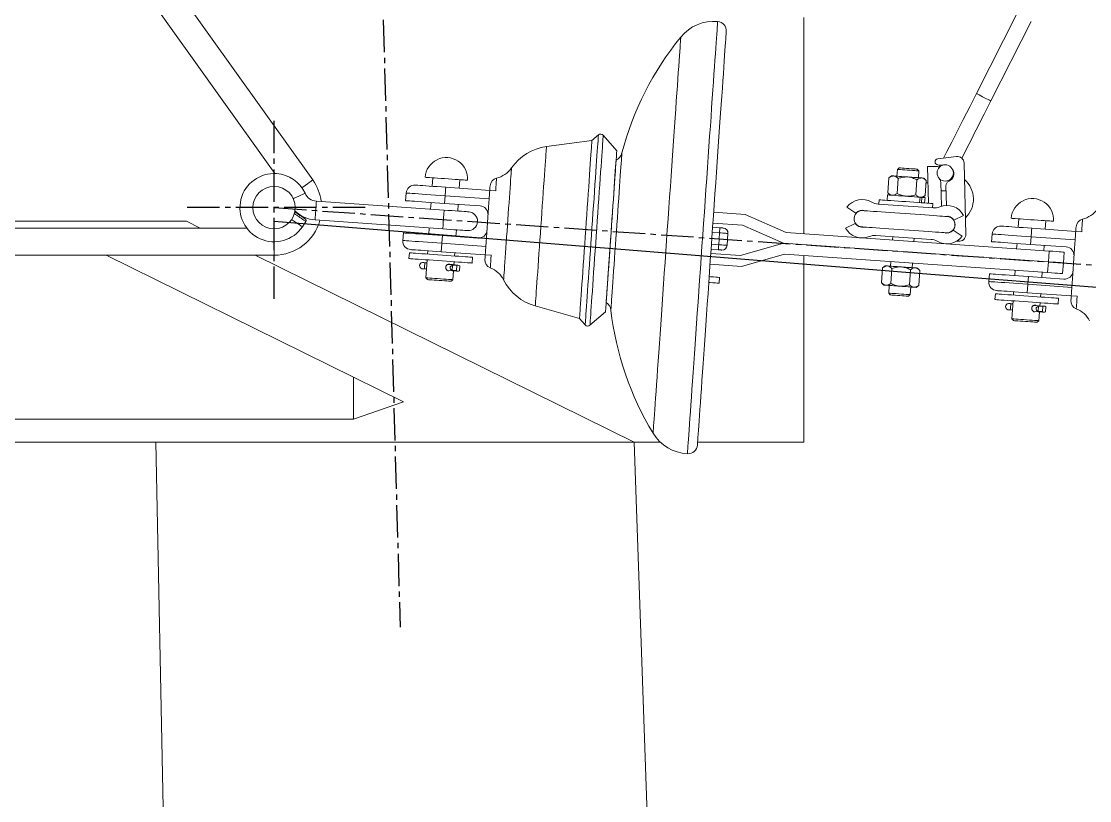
# Model space of a CAD drawing. Header units: millimetres. Extents: x 1587714 to 3094800, y -694377 to -413614.
# Drawn here: x 2057487 to 2058116, y -551262 to -550803 of the extents above; entities that cross this region are included whole.
import ezdxf

# ---------------------------------------------------------------- set-up
doc = ezdxf.new("R2010")
doc.units = ezdxf.units.MM
doc.linetypes.add('CENTER2', pattern=[28.575, 19.05, -3.175, 3.175, -3.175])
doc.layers.add('0_EJES', color=1, linetype='CENTER2')
doc.layers.add('M0_EQUIPOS', color=7, linetype='Continuous')

# ---------------------------------------------------------------- blocks, each defined once
blk = doc.blocks.new('poste doble terminal TM1')
at = {"layer": '0_EJES'}
for p, q in [((306.82, 8143.43), (322.19, 7585.92)), ((248, 7779.34), (248, 7886.66)), ((301.66, 7833), (194.34, 7833)), ((248, 7833), (1435.12, 7749.99))]:
    blk.add_line(p, q, dxfattribs=at)
at = {"layer": 'M0_EQUIPOS', "linetype": 'Continuous', "lineweight": 15}
for p, q in [((270.78, 7849.28), (189.52, 7962.96)), ((176.51, 7953.65), (248.39, 7853.1)), ((348.16, 7831.56), (272.94, 7836.82)), ((507.45, 7837.26), (507.43, 7837.26)), ((507.45, 7837.26), (507.48, 7837.96)), ((506.94, 7830.28), (525.53, 7828.98)), ((525.53, 7828.98), (549.57, 7818.28)), ((264.67, 7821.76), (266.76, 7824.87)), ((272.17, 7825.75), (347.39, 7820.49)), ((523.97, 7822.72), (506.5, 7823.95)), ((548.01, 7812.02), (523.97, 7822.72)), ((231.88, 7821), (25, 7821)), ((549.57, 7818.28), (704.54, 7807.44)), ((248, 7805), (248, 7812.9)), ((548.01, 7812.02), (522.72, 7804.77)), ((704.09, 7801.11), (548.01, 7812.02)), ((704.09, 7801.11), (548.01, 7812.02)), ((36, 7805), (248, 7805)), ((522.72, 7804.77), (505.24, 7805.99)), ((523.39, 7798.35), (548.69, 7805.61)), ((548.69, 7805.61), (703.65, 7794.77)), ((704.54, 7807.44), (704.09, 7801.11)), ((712.88, 7800.49), (713.32, 7806.83)), ((504.8, 7799.66), (523.39, 7798.35)), ((704.09, 7801.11), (703.65, 7794.77)), ((712.44, 7794.16), (712.88, 7800.49))]:
    blk.add_line(p, q, dxfattribs=at)
at = {"layer": 'M0_EQUIPOS', "color": 160, "linetype": 'Continuous', "lineweight": 15}
for p, q in [((685.4, 7947.01), (661.65, 7900.19)), ((670.21, 7895.84), (693.97, 7942.66)), ((435.23, 7872.54), (408.42, 7868.92)), ((439.06, 7875.86), (435.23, 7872.54)), ((449.85, 7866.5), (441.88, 7875.67)), ((341.47, 7850.55), (341.12, 7845.56)), ((357.08, 7844.44), (357.43, 7849.43)), ((325.81, 7841.62), (325.49, 7837.1)), ((349.1, 7845), (375.04, 7843.19)), ((378.52, 7842.94), (375.04, 7843.19)), ((340.46, 7836.06), (340.18, 7832.12)), ((348.75, 7840.01), (348.44, 7835.5)), ((348.44, 7835.5), (369.39, 7834.03)), ((374.69, 7838.2), (348.75, 7840.01)), ((356.14, 7831), (356.42, 7834.94)), ((374.69, 7838.2), (374.52, 7835.84)), ((506.32, 7821.45), (510.58, 7821.15)), ((686.63, 7826.41), (686.28, 7821.42)), ((702.24, 7820.31), (702.59, 7825.3)), ((324.17, 7818.15), (323.85, 7813.64)), ((339.41, 7821.04), (339.13, 7817.1)), ((346.8, 7812.03), (347.11, 7816.55)), ((347.11, 7816.55), (368.06, 7815.08)), ((355.09, 7815.99), (355.37, 7819.93)), ((510.37, 7818.16), (506.11, 7818.46)), ((510.37, 7818.16), (509.88, 7811.18)), ((515.36, 7817.81), (514.87, 7810.83)), ((670.97, 7817.48), (670.65, 7812.97)), ((693.91, 7815.88), (693.59, 7811.36)), ((719.85, 7814.06), (693.91, 7815.88)), ((694.26, 7820.87), (720.19, 7819.05)), ((723.68, 7818.81), (720.19, 7819.05)), ((346.8, 7812.03), (372.73, 7810.22)), ((372.73, 7810.22), (372.9, 7812.58)), ((505.62, 7811.48), (509.88, 7811.18)), ((685.61, 7811.92), (685.39, 7808.78)), ((693.59, 7811.36), (714.54, 7809.9)), ((701.35, 7807.66), (701.57, 7810.81)), ((719.85, 7814.06), (719.68, 7811.7)), ((327.7, 7806.4), (327.46, 7803)), ((338.47, 7807.6), (338.33, 7805.66)), ((372.38, 7805.23), (346.45, 7807.04)), ((354.29, 7804.54), (354.43, 7806.49)), ((364.68, 7800.4), (364.92, 7803.8)), ((372.38, 7805.23), (375.87, 7804.99)), ((509.67, 7808.19), (505.41, 7808.48)), ((336.74, 7796.93), (336.75, 7796.93)), ((337.01, 7800.56), (337, 7800.55)), ((338.09, 7802.26), (337.35, 7791.69)), ((350.09, 7796), (352.92, 7795.8)), ((350.11, 7795.99), (352.92, 7795.79)), ((350.35, 7799.62), (353.17, 7799.42)), ((353.18, 7799.43), (350.36, 7799.62)), ((353.13, 7799.09), (352.92, 7796.13)), ((352.95, 7796.09), (353.16, 7799.13)), ((352.95, 7796.09), (355.47, 7795.92)), ((353.16, 7799.13), (355.68, 7798.95)), ((356.16, 7799.22), (353.18, 7799.43)), ((353.93, 7799.37), (354.05, 7801.15)), ((355.47, 7795.92), (355.68, 7798.95)), ((357.36, 7798.8), (357.15, 7795.84)), ((684.51, 7796.11), (684.29, 7792.97)), ((337.35, 7791.69), (338.28, 7790.62)), ((352.25, 7789.65), (353.31, 7790.57)), ((352.92, 7795.79), (355.91, 7795.59)), ((353.31, 7790.57), (353.68, 7795.74)), ((510.21, 7788.55), (510.45, 7791.94)), ((669.32, 7794.01), (669.01, 7789.5)), ((691.95, 7787.9), (692.27, 7792.41)), ((692.27, 7792.41), (713.22, 7790.95)), ((700.25, 7791.85), (700.47, 7795)), ((683.62, 7783.47), (683.49, 7781.52)), ((691.95, 7787.9), (717.89, 7786.08)), ((717.89, 7786.08), (718.05, 7788.44)), ((672.86, 7782.26), (672.62, 7778.87)), ((683.25, 7778.13), (682.51, 7767.55)), ((717.54, 7781.1), (691.6, 7782.91)), ((699.45, 7780.4), (699.58, 7782.35)), ((709.84, 7776.27), (710.08, 7779.66)), ((717.54, 7781.1), (721.02, 7780.85)), ((401.86, 7775.11), (427.91, 7767.79)), ((434.06, 7763.77), (443.22, 7771.73)), ((681.9, 7772.8), (681.91, 7772.79)), ((682.16, 7776.42), (682.15, 7776.42)), ((695.25, 7771.86), (698.08, 7771.66)), ((695.26, 7771.86), (698.08, 7771.66)), ((695.51, 7775.48), (698.33, 7775.28)), ((698.33, 7775.29), (695.52, 7775.49)), ((698.29, 7774.96), (698.08, 7772)), ((698.08, 7771.66), (701.06, 7771.45)), ((698.11, 7771.96), (698.32, 7774.99)), ((698.11, 7771.96), (700.63, 7771.78)), ((698.32, 7774.99), (700.84, 7774.81)), ((701.32, 7775.08), (698.33, 7775.29)), ((698.47, 7766.44), (698.83, 7771.61)), ((699.09, 7775.24), (699.21, 7777.01)), ((700.63, 7771.78), (700.84, 7774.81)), ((702.52, 7774.66), (702.31, 7771.7)), ((427.91, 7767.79), (431.23, 7763.96)), ((682.51, 7767.55), (683.44, 7766.49)), ((697.4, 7765.51), (698.47, 7766.44))]:
    blk.add_line(p, q, dxfattribs=at)
at = {"layer": 'M0_EQUIPOS', "color": 7, "linetype": 'Continuous', "lineweight": 15}
for p, q in [((560, 7945), (560, 7817.55)), ((649.88, 7863.11), (638.88, 7861.68)), ((655.43, 7817.26), (654.4, 7859.24)), ((638.76, 7857.28), (632.94, 7857.14)), ((632.94, 7857.14), (633.47, 7835.61)), ((638.95, 7858.2), (641.72, 7857.95)), ((633.17, 7847.61), (631.97, 7847.58)), ((641.02, 7833.8), (640.67, 7847.92)), ((654.64, 7849.5), (654.64, 7849.5)), ((643.79, 7842.98), (640.79, 7842.9)), ((643.72, 7845.78), (644, 7834.28)), ((60, 7825), (196.36, 7825)), ((196.36, 7825), (204.48, 7821)), ((149.05, 7805), (324.16, 7718.65)), ((236.92, 7805), (460, 7695)), ((560, 7804.82), (560, 7695)), ((294.85, 7733.1), (294.85, 7708.45)), ((324.16, 7718.65), (294.85, 7708.45)), ((294.85, 7708.45), (-294.85, 7708.45)), ((460, 7695), (-460, 7695)), ((178.3, 7695), (184.41, 7391.29)), ((460, 7695), (475.42, 7695)), ((470.78, 7391.29), (460.14, 7695)), ((497.48, 7695), (560, 7695))]:
    blk.add_line(p, q, dxfattribs=at)
at = {"layer": 'M0_EQUIPOS', "color": 1, "linetype": 'Continuous', "lineweight": 15}
for p, q in [((615.13, 7855.49), (614.85, 7851.5)), ((616.2, 7856.42), (615.13, 7855.49)), ((627.8, 7854.6), (626.87, 7855.67)), ((627.52, 7850.61), (627.8, 7854.6)), ((609.51, 7841.74), (610.13, 7850.56)), ((611.68, 7851.72), (610.13, 7850.56)), ((614.99, 7841.36), (615.61, 7850.17)), ((625.97, 7840.59), (626.58, 7849.41)), ((632.07, 7849.02), (630.69, 7850.39)), ((631.45, 7840.2), (632.07, 7849.02)), ((609.38, 7840.47), (609.16, 7837.31)), ((609.51, 7841.74), (610.89, 7840.37)), ((629.89, 7839.04), (631.45, 7840.2)), ((636.24, 7832.87), (603.75, 7835.14)), ((604.33, 7837.64), (604.16, 7835.11)), ((628.47, 7839.14), (628.25, 7835.97)), ((628.47, 7839.14), (629.54, 7839.07)), ((629.54, 7839.07), (629.32, 7835.9)), ((631.18, 7835.77), (631.4, 7838.93)), ((635.83, 7832.9), (636.01, 7835.43)), ((585.38, 7833.28), (590.62, 7829.74)), ((648.48, 7825.7), (654.16, 7828.47)), ((590.21, 7823.76), (584.53, 7820.99)), ((655.19, 7827), (655.19, 7827)), ((602.45, 7816.58), (634.94, 7814.31)), ((612.36, 7815.89), (612.22, 7813.9)), ((624.89, 7813.01), (625.03, 7815.01)), ((644.95, 7818.23), (643.56, 7818.03)), ((653.3, 7816.18), (648.06, 7819.71)), ((650.04, 7813.26), (651.12, 7813.17)), ((606.42, 7797.59), (605.81, 7788.78)), ((607.98, 7798.76), (606.42, 7797.59)), ((611.34, 7801.23), (611.15, 7798.54)), ((611.91, 7797.21), (611.29, 7788.39)), ((622.88, 7796.44), (622.26, 7787.63)), ((623.82, 7797.65), (624.01, 7800.34)), ((628.37, 7796.06), (626.98, 7797.43)), ((628.37, 7796.06), (627.75, 7787.24)), ((605.81, 7788.78), (607.19, 7787.41)), ((610.35, 7787.19), (610.04, 7782.67)), ((622.71, 7781.78), (623.02, 7786.3)), ((626.19, 7786.08), (627.75, 7787.24)), ((610.04, 7782.67), (610.97, 7781.6)), ((621.64, 7780.85), (622.71, 7781.78))]:
    blk.add_line(p, q, dxfattribs=at)
at = {"layer": 'M0_EQUIPOS', "color": 160, "linetype": 'Continuous', "lineweight": 15, "flags": 128}
for points in [[(491.49, 7688.15), (491.5, 7688.33), (491.53, 7688.86), (491.6, 7689.74), (491.68, 7690.98), (491.79, 7692.56), (491.93, 7694.48), (492.09, 7696.74), (492.27, 7699.33), (492.47, 7702.24), (492.7, 7705.47), (492.94, 7709.01), (493.21, 7712.84), (493.5, 7716.96), (493.81, 7721.35), (494.13, 7726), (494.47, 7730.91), (494.83, 7736.04), (495.21, 7741.4), (495.6, 7746.97), (496, 7752.72), (496.42, 7758.65), (496.84, 7764.74), (497.28, 7770.97), (497.72, 7777.32), (498.17, 7783.78), (498.63, 7790.33), (499.09, 7796.95), (499.56, 7803.62), (500.03, 7810.32), (500.5, 7817.03), (500.97, 7823.74), (501.43, 7830.43), (501.9, 7837.07), (502.36, 7843.66), (502.81, 7850.16), (503.26, 7856.57), (503.7, 7862.86), (504.13, 7869.02), (504.55, 7875.04), (504.96, 7880.88), (505.36, 7886.54), (505.74, 7892.01), (506.11, 7897.26), (506.46, 7902.28), (506.79, 7907.06), (507.11, 7911.58), (507.41, 7915.84), (507.68, 7919.82), (507.94, 7923.5), (508.18, 7926.88), (508.39, 7929.96), (508.59, 7932.71), (508.76, 7935.13), (508.9, 7937.23), (509.02, 7938.98), (509.12, 7940.39), (509.2, 7941.45), (509.25, 7942.15), (509.27, 7942.51), (509.27, 7942.55)], [(497.36, 7693.25), (497.37, 7693.43), (497.41, 7693.97), (497.47, 7694.86), (497.56, 7696.1), (497.67, 7697.69), (497.8, 7699.62), (497.96, 7701.9), (498.14, 7704.5), (498.35, 7707.43), (498.58, 7710.68), (498.82, 7714.23), (499.09, 7718.07), (499.38, 7722.2), (499.69, 7726.6), (500.01, 7731.26), (500.36, 7736.17), (500.72, 7741.31), (501.09, 7746.66), (501.48, 7752.22), (501.88, 7757.96), (502.29, 7763.86), (502.72, 7769.92), (503.15, 7776.1), (503.59, 7782.41), (504.04, 7788.8), (504.49, 7795.28), (504.95, 7801.81), (505.41, 7808.38), (505.87, 7814.97), (506.33, 7821.56), (506.79, 7828.13), (507.24, 7834.66), (507.7, 7841.13), (508.14, 7847.53), (508.59, 7853.83), (509.02, 7860.02), (509.44, 7866.07), (509.85, 7871.98), (510.26, 7877.72), (510.64, 7883.27), (511.02, 7888.63), (511.38, 7893.76), (511.72, 7898.67), (512.05, 7903.33), (512.35, 7907.73), (512.64, 7911.86), (512.91, 7915.71), (513.16, 7919.26), (513.39, 7922.5), (513.59, 7925.43), (513.77, 7928.04), (513.93, 7930.31), (514.07, 7932.25), (514.18, 7933.84), (514.27, 7935.08), (514.33, 7935.97), (514.37, 7936.5), (514.38, 7936.68)], [(471.24, 7700.19), (471.25, 7700.37), (471.29, 7700.9), (471.35, 7701.78), (471.44, 7703.01), (471.55, 7704.59), (471.68, 7706.51), (471.84, 7708.76), (472.02, 7711.35), (472.22, 7714.25), (472.45, 7717.46), (472.69, 7720.98), (472.96, 7724.78), (473.24, 7728.87), (473.55, 7733.22), (473.87, 7737.83), (474.21, 7742.68), (474.56, 7747.75), (474.93, 7753.03), (475.32, 7758.51), (475.71, 7764.16), (476.12, 7769.97), (476.53, 7775.93), (476.96, 7782), (477.39, 7788.19), (477.83, 7794.46), (478.27, 7800.8), (478.72, 7807.19), (479.17, 7813.61), (479.62, 7820.03), (480.07, 7826.45), (480.51, 7832.84), (480.96, 7839.18), (481.4, 7845.45), (481.83, 7851.63), (482.25, 7857.71), (482.67, 7863.67), (483.08, 7869.48), (483.47, 7875.13), (483.85, 7880.61), (484.22, 7885.89), (484.58, 7890.96), (484.92, 7895.81), (485.24, 7900.42), (485.54, 7904.77), (485.83, 7908.86), (486.1, 7912.66), (486.34, 7916.18), (486.57, 7919.39), (486.77, 7922.29), (486.95, 7924.87), (487.11, 7927.13), (487.24, 7929.05), (487.35, 7930.62), (487.44, 7931.86), (487.5, 7932.74), (487.54, 7933.27), (487.55, 7933.45), (487.55, 7933.45)], [(661.65, 7900.19), (659.68, 7896.3), (657.72, 7892.44), (655.8, 7888.64), (653.91, 7884.94), (652.09, 7881.34), (650.34, 7877.89), (648.68, 7874.61), (647.11, 7871.52), (645.66, 7868.66), (644.32, 7866.03), (643.12, 7863.66), (642.35, 7862.13)], [(661.65, 7900.19), (661.66, 7900.18), (661.9, 7900.06), (662.43, 7899.79), (663.23, 7899.39), (664.23, 7898.88), (665.35, 7898.31), (666.51, 7897.72), (667.64, 7897.15), (668.63, 7896.64), (669.43, 7896.24), (669.97, 7895.97), (670.2, 7895.85), (670.21, 7895.84)], [(653.09, 7862.1), (654.22, 7864.31), (655.67, 7867.18), (657.24, 7870.27), (658.9, 7873.55), (660.65, 7877), (662.48, 7880.59), (664.36, 7884.3), (666.28, 7888.1), (668.24, 7891.96), (670.21, 7895.84)], [(427.91, 7767.79), (427.92, 7767.97), (427.96, 7768.51), (428.02, 7769.39), (428.11, 7770.63), (428.22, 7772.2), (428.35, 7774.1), (428.5, 7776.32), (428.68, 7778.84), (428.87, 7781.63), (429.09, 7784.69), (429.32, 7788), (429.57, 7791.52), (429.83, 7795.24), (430.1, 7799.13), (430.38, 7803.16), (430.67, 7807.31), (430.97, 7811.54), (431.27, 7815.84), (431.57, 7820.16), (431.87, 7824.49), (432.17, 7828.78), (432.47, 7833.02), (432.76, 7837.17), (433.04, 7841.2), (433.31, 7845.09), (433.57, 7848.81), (433.82, 7852.33), (434.05, 7855.63), (434.26, 7858.69), (434.46, 7861.49), (434.63, 7864.01), (434.79, 7866.22), (434.92, 7868.12), (435.03, 7869.7), (435.12, 7870.93), (435.18, 7871.82), (435.22, 7872.36), (435.23, 7872.54)], [(431.23, 7763.96), (431.25, 7764.14), (431.28, 7764.67), (431.34, 7765.55), (431.43, 7766.77), (431.54, 7768.33), (431.67, 7770.21), (431.82, 7772.41), (432, 7774.91), (432.19, 7777.7), (432.41, 7780.75), (432.64, 7784.04), (432.88, 7787.57), (433.15, 7791.3), (433.42, 7795.21), (433.7, 7799.28), (434, 7803.47), (434.3, 7807.77), (434.6, 7812.15), (434.91, 7816.58), (435.22, 7821.03), (435.53, 7825.47), (435.84, 7829.87), (436.15, 7834.21), (436.44, 7838.47), (436.73, 7842.6), (437.01, 7846.59), (437.28, 7850.42), (437.53, 7854.05), (437.77, 7857.46), (437.99, 7860.64), (438.2, 7863.56), (438.38, 7866.2), (438.55, 7868.55), (438.69, 7870.59), (438.81, 7872.32), (438.91, 7873.71), (438.98, 7874.76), (439.03, 7875.47), (439.06, 7875.82), (439.06, 7875.86)], [(434.06, 7763.77), (434.07, 7763.94), (434.1, 7764.47), (434.17, 7765.35), (434.25, 7766.57), (434.36, 7768.13), (434.49, 7770.02), (434.65, 7772.22), (434.82, 7774.72), (435.02, 7777.5), (435.23, 7780.55), (435.46, 7783.85), (435.71, 7787.37), (435.97, 7791.1), (436.24, 7795.01), (436.52, 7799.08), (436.82, 7803.28), (437.12, 7807.58), (437.42, 7811.95), (437.73, 7816.38), (438.05, 7820.83), (438.36, 7825.27), (438.66, 7829.68), (438.97, 7834.02), (439.26, 7838.27), (439.55, 7842.41), (439.83, 7846.4), (440.1, 7850.22), (440.35, 7853.85), (440.59, 7857.26), (440.82, 7860.44), (441.02, 7863.36), (441.2, 7866), (441.37, 7868.35), (441.51, 7870.4), (441.63, 7872.12), (441.73, 7873.51), (441.8, 7874.56), (441.85, 7875.27), (441.88, 7875.62), (441.88, 7875.67)], [(401.86, 7775.11), (401.87, 7775.28), (401.91, 7775.82), (401.97, 7776.7), (402.06, 7777.93), (402.17, 7779.5), (402.3, 7781.39), (402.45, 7783.59), (402.63, 7786.08), (402.82, 7788.84), (403.03, 7791.86), (403.26, 7795.11), (403.5, 7798.56), (403.75, 7802.19), (404.02, 7805.97), (404.29, 7809.87), (404.57, 7813.87), (404.85, 7817.92), (405.14, 7822.01), (405.42, 7826.1), (405.71, 7830.16), (405.99, 7834.15), (406.26, 7838.06), (406.52, 7841.84), (406.78, 7845.47), (407.02, 7848.92), (407.25, 7852.16), (407.46, 7855.18), (407.65, 7857.94), (407.82, 7860.44), (407.98, 7862.63), (408.11, 7864.52), (408.22, 7866.09), (408.31, 7867.32), (408.37, 7868.21), (408.41, 7868.74), (408.42, 7868.92), (408.42, 7868.92)], [(443.22, 7771.73), (443.23, 7771.91), (443.27, 7772.43), (443.33, 7773.3), (443.41, 7774.51), (443.52, 7776.05), (443.65, 7777.91), (443.8, 7780.08), (443.97, 7782.53), (444.16, 7785.25), (444.37, 7788.23), (444.6, 7791.43), (444.83, 7794.84), (445.09, 7798.43), (445.35, 7802.17), (445.62, 7806.03), (445.89, 7810), (446.18, 7814.03), (446.46, 7818.1), (446.75, 7822.17), (447.03, 7826.23), (447.31, 7830.23), (447.58, 7834.15), (447.85, 7837.95), (448.11, 7841.62), (448.35, 7845.12), (448.58, 7848.43), (448.8, 7851.52), (449, 7854.38), (449.18, 7856.97), (449.34, 7859.28), (449.48, 7861.29), (449.6, 7862.99), (449.7, 7864.37), (449.77, 7865.41), (449.82, 7866.11), (449.84, 7866.46), (449.85, 7866.5)], [(446.4, 7772.6), (446.41, 7772.78), (446.44, 7773.3), (446.51, 7774.18), (446.59, 7775.39), (446.7, 7776.94), (446.83, 7778.8), (446.98, 7780.97), (447.15, 7783.43), (447.34, 7786.16), (447.55, 7789.14), (447.78, 7792.34), (448.01, 7795.75), (448.27, 7799.33), (448.53, 7803.06), (448.8, 7806.92), (449.07, 7810.86), (449.35, 7814.86), (449.63, 7818.9), (449.92, 7822.94), (450.2, 7826.94), (450.47, 7830.88), (450.74, 7834.74), (451, 7838.47), (451.25, 7842.05), (451.49, 7845.46), (451.71, 7848.66), (451.92, 7851.64), (452.11, 7854.37), (452.29, 7856.83), (452.44, 7859), (452.57, 7860.86), (452.68, 7862.41), (452.76, 7863.62), (452.82, 7864.5), (452.86, 7865.03), (452.87, 7865.2)], [(443.6, 7777.21), (443.62, 7777.39), (443.65, 7777.93), (443.72, 7778.81), (443.8, 7780.04), (443.91, 7781.61), (444.04, 7783.49), (444.2, 7785.68), (444.37, 7788.15), (444.56, 7790.89), (444.77, 7793.86), (444.99, 7797.06), (445.23, 7800.44), (445.48, 7803.98), (445.73, 7807.65), (446, 7811.42), (446.26, 7815.25), (446.53, 7819.12), (446.8, 7822.98), (447.07, 7826.82), (447.34, 7830.58), (447.59, 7834.25), (447.84, 7837.8), (448.08, 7841.18), (448.3, 7844.37), (448.51, 7847.35), (448.7, 7850.08), (448.87, 7852.56), (449.03, 7854.74), (449.16, 7856.63), (449.27, 7858.19), (449.35, 7859.42), (449.41, 7860.31), (449.45, 7860.84), (449.46, 7861.02), (449.46, 7861.02)], [(383.21, 7790.42), (383.22, 7790.59), (383.26, 7791.11), (383.32, 7791.98), (383.41, 7793.18), (383.51, 7794.69), (383.64, 7796.51), (383.79, 7798.62), (383.95, 7800.99), (384.13, 7803.6), (384.33, 7806.41), (384.54, 7809.41), (384.76, 7812.55), (384.99, 7815.81), (385.22, 7819.15), (385.46, 7822.54), (385.7, 7825.93), (385.93, 7829.29), (386.16, 7832.6), (386.39, 7835.8), (386.6, 7838.88), (386.8, 7841.79), (386.99, 7844.5), (387.17, 7846.99), (387.33, 7849.23), (387.46, 7851.2), (387.58, 7852.87), (387.67, 7854.23), (387.75, 7855.26), (387.8, 7855.96), (387.82, 7856.31), (387.82, 7856.35)], [(361.92, 7849.12), (361.82, 7849.12), (361.38, 7849.16), (360.6, 7849.21), (359.5, 7849.29), (358.1, 7849.38), (356.46, 7849.5), (354.62, 7849.63), (352.63, 7849.77), (350.54, 7849.91), (348.43, 7850.06), (346.34, 7850.21), (344.35, 7850.35), (342.5, 7850.48), (340.85, 7850.59), (339.45, 7850.69), (338.33, 7850.77), (337.54, 7850.82), (337.09, 7850.85), (336.98, 7850.86)], [(379.04, 7850.35), (379.03, 7850.3), (379.01, 7849.94), (378.96, 7849.21), (378.88, 7848.13), (378.78, 7846.71), (378.66, 7844.97), (378.52, 7842.94)], [(348.75, 7840.01), (345.88, 7840.21), (343.05, 7840.41), (340.31, 7840.6), (337.7, 7840.79), (335.27, 7840.96), (333.05, 7841.11), (331.07, 7841.25), (329.38, 7841.37), (327.99, 7841.47), (326.93, 7841.54), (326.21, 7841.59), (325.85, 7841.61), (325.81, 7841.62)], [(331.14, 7846.26), (331.33, 7846.24), (331.87, 7846.21), (332.77, 7846.14), (334, 7846.06), (335.53, 7845.95), (337.34, 7845.82), (339.39, 7845.68), (341.64, 7845.52), (344.04, 7845.35), (346.55, 7845.18), (349.1, 7845)], [(349.1, 7845), (349.09, 7844.91), (349.07, 7844.62), (349.04, 7844.16), (349, 7843.54), (348.95, 7842.78), (348.89, 7841.92), (348.82, 7840.99), (348.75, 7840.01)], [(375.04, 7843.19), (375.03, 7843.09), (375.01, 7842.81), (374.98, 7842.35), (374.94, 7841.73), (374.88, 7840.97), (374.82, 7840.11), (374.76, 7839.17), (374.69, 7838.2)], [(375.04, 7843.19), (375.12, 7844.33), (375.18, 7845.17), (375.21, 7845.67), (375.22, 7845.84)], [(325.49, 7837.1), (325.54, 7837.1), (325.9, 7837.08), (326.62, 7837.03), (327.68, 7836.95), (329.06, 7836.85), (330.76, 7836.74), (332.73, 7836.6), (334.95, 7836.44), (337.38, 7836.27), (339.99, 7836.09), (342.73, 7835.9), (345.56, 7835.7), (348.44, 7835.5)], [(372.9, 7812.58), (373.09, 7815.34), (373.29, 7818.23), (373.5, 7821.2), (373.71, 7824.21), (373.92, 7827.22), (374.13, 7830.19), (374.33, 7833.07), (374.52, 7835.84)], [(644.62, 7827.77), (644.44, 7827.78), (643.89, 7827.82), (643, 7827.88), (641.76, 7827.97), (640.2, 7828.08), (638.35, 7828.21), (636.22, 7828.36), (633.85, 7828.52), (631.27, 7828.7), (628.52, 7828.9), (625.65, 7829.1), (622.69, 7829.3), (619.68, 7829.51), (616.67, 7829.73), (613.71, 7829.93), (610.84, 7830.13), (608.09, 7830.32), (605.51, 7830.51), (603.14, 7830.67), (601.01, 7830.82), (599.16, 7830.95), (597.6, 7831.06), (596.36, 7831.15), (595.47, 7831.21), (594.92, 7831.25), (594.74, 7831.26)], [(594.07, 7821.68), (594.25, 7821.67), (594.8, 7821.63), (595.69, 7821.57), (596.93, 7821.48), (598.49, 7821.37), (600.34, 7821.24), (602.47, 7821.09), (604.84, 7820.93), (607.42, 7820.75), (610.17, 7820.56), (613.04, 7820.36), (616, 7820.15), (619.01, 7819.94), (622.02, 7819.73), (624.98, 7819.52), (627.85, 7819.32), (630.6, 7819.13), (633.18, 7818.95), (635.55, 7818.78), (637.68, 7818.63), (639.53, 7818.5), (641.09, 7818.39), (642.33, 7818.31), (643.22, 7818.24), (643.77, 7818.21), (643.95, 7818.19)], [(676.3, 7822.12), (676.48, 7822.11), (677.03, 7822.07), (677.92, 7822.01), (679.15, 7821.92), (680.69, 7821.81), (682.5, 7821.69), (684.55, 7821.54), (686.8, 7821.39), (689.2, 7821.22), (691.7, 7821.04), (694.26, 7820.87)], [(707.08, 7824.98), (706.98, 7824.99), (706.54, 7825.02), (705.76, 7825.07), (704.65, 7825.15), (703.26, 7825.25), (701.62, 7825.36), (699.78, 7825.49), (697.78, 7825.63), (695.7, 7825.78), (693.58, 7825.92), (691.5, 7826.07), (689.5, 7826.21), (687.65, 7826.34), (686, 7826.45), (684.6, 7826.55), (683.49, 7826.63), (682.69, 7826.69), (682.24, 7826.72), (682.14, 7826.73)], [(720.19, 7819.05), (720.27, 7820.2), (720.33, 7821.03), (720.37, 7821.53), (720.38, 7821.7)], [(724.2, 7826.21), (724.19, 7826.17), (724.17, 7825.8), (724.12, 7825.07), (724.04, 7823.99), (723.94, 7822.57), (723.82, 7820.84), (723.68, 7818.81)], [(324.17, 7818.15), (324.21, 7818.15), (324.57, 7818.12), (325.29, 7818.07), (326.35, 7818), (327.74, 7817.9), (329.43, 7817.78), (331.4, 7817.64), (333.62, 7817.49), (336.06, 7817.32), (338.66, 7817.14), (341.4, 7816.94), (344.24, 7816.75), (347.11, 7816.55)], [(510.58, 7821.15), (510.58, 7821.1), (510.56, 7820.93), (510.55, 7820.65), (510.52, 7820.28), (510.49, 7819.82), (510.45, 7819.31), (510.41, 7818.75), (510.37, 7818.16)], [(515.36, 7817.81), (515.26, 7817.82), (514.98, 7817.84), (514.52, 7817.87), (513.9, 7817.91), (513.14, 7817.97), (512.28, 7818.03), (511.34, 7818.09), (510.37, 7818.16)], [(510.58, 7821.15), (510.97, 7821.13), (511.34, 7821.1), (511.69, 7821.08), (511.99, 7821.06), (512.24, 7821.04), (512.42, 7821.03), (512.54, 7821.02), (512.58, 7821.02)], [(693.91, 7815.88), (691.03, 7816.08), (688.2, 7816.28), (685.46, 7816.47), (682.86, 7816.65), (680.42, 7816.82), (678.2, 7816.98), (676.23, 7817.11), (674.54, 7817.23), (673.15, 7817.33), (672.09, 7817.4), (671.37, 7817.45), (671.01, 7817.48), (670.97, 7817.48)], [(694.26, 7820.87), (694.25, 7820.77), (694.23, 7820.49), (694.2, 7820.03), (694.16, 7819.4), (694.1, 7818.65), (694.04, 7817.79), (693.98, 7816.85), (693.91, 7815.88)], [(720.19, 7819.05), (720.19, 7818.96), (720.17, 7818.67), (720.14, 7818.21), (720.09, 7817.59), (720.04, 7816.84), (719.98, 7815.97), (719.91, 7815.04), (719.85, 7814.06)], [(323.85, 7813.64), (323.9, 7813.63), (324.26, 7813.61), (324.97, 7813.56), (326.03, 7813.48), (327.42, 7813.39), (329.12, 7813.27), (331.09, 7813.13), (333.31, 7812.98), (335.74, 7812.81), (338.35, 7812.62), (341.09, 7812.43), (343.92, 7812.23), (346.8, 7812.03)], [(346.8, 7812.03), (346.73, 7811.06), (346.66, 7810.12), (346.6, 7809.26), (346.55, 7808.51), (346.51, 7807.88), (346.47, 7807.42), (346.45, 7807.14), (346.45, 7807.04)], [(372.73, 7810.22), (372.66, 7809.25), (372.6, 7808.31), (372.54, 7807.45), (372.49, 7806.69), (372.44, 7806.07), (372.41, 7805.61), (372.39, 7805.33), (372.38, 7805.23)], [(509.88, 7811.18), (509.84, 7810.6), (509.8, 7810.03), (509.77, 7809.52), (509.74, 7809.06), (509.71, 7808.69), (509.69, 7808.41), (509.68, 7808.24), (509.67, 7808.19)], [(509.88, 7811.18), (510.86, 7811.11), (511.79, 7811.05), (512.65, 7810.99), (513.41, 7810.93), (514.03, 7810.89), (514.49, 7810.86), (514.77, 7810.84), (514.87, 7810.83)], [(670.65, 7812.97), (670.69, 7812.97), (671.06, 7812.94), (671.77, 7812.89), (672.83, 7812.82), (674.22, 7812.72), (675.91, 7812.6), (677.89, 7812.46), (680.11, 7812.31), (682.54, 7812.14), (685.15, 7811.96), (687.89, 7811.76), (690.72, 7811.57), (693.59, 7811.36)], [(718.05, 7788.44), (718.25, 7791.21), (718.45, 7794.09), (718.66, 7797.06), (718.87, 7800.07), (719.08, 7803.08), (719.29, 7806.05), (719.49, 7808.94), (719.68, 7811.7)], [(339.27, 7802.18), (336.93, 7802.34), (334.76, 7802.49), (332.82, 7802.63), (331.13, 7802.75), (329.73, 7802.85), (328.65, 7802.92), (327.91, 7802.97), (327.52, 7803), (327.46, 7803)], [(339.51, 7805.57), (337.17, 7805.74), (335, 7805.89), (333.05, 7806.03), (331.36, 7806.14), (329.97, 7806.24), (328.89, 7806.32), (328.15, 7806.37), (327.76, 7806.4), (327.7, 7806.4)], [(346.45, 7807.04), (343.89, 7807.22), (341.39, 7807.4), (338.99, 7807.57), (336.74, 7807.72), (334.69, 7807.87), (332.88, 7807.99), (331.34, 7808.1), (330.11, 7808.19), (329.22, 7808.25), (328.67, 7808.29), (328.49, 7808.3)], [(364.92, 7803.8), (364.77, 7803.81), (364.25, 7803.84), (363.39, 7803.9), (362.19, 7803.99), (360.69, 7804.09), (358.9, 7804.22), (356.87, 7804.36), (354.64, 7804.52), (352.24, 7804.68), (349.73, 7804.86), (347.15, 7805.04), (344.55, 7805.22), (341.99, 7805.4), (339.51, 7805.57)], [(372.2, 7802.58), (372.21, 7802.75), (372.24, 7803.25), (372.3, 7804.08), (372.38, 7805.23)], [(375.87, 7804.99), (375.72, 7802.96), (375.6, 7801.22), (375.5, 7799.81), (375.43, 7798.72), (375.38, 7797.99), (375.35, 7797.63), (375.35, 7797.58)], [(511.67, 7808.05), (511.63, 7808.05), (511.52, 7808.06), (511.33, 7808.07), (511.08, 7808.09), (510.78, 7808.11), (510.44, 7808.13), (510.06, 7808.16), (509.67, 7808.19)], [(336.74, 7796.93), (335.97, 7796.99), (335.39, 7797.03), (335.1, 7797.05), (335.08, 7797.05)], [(335.14, 7797.04), (335.17, 7797.04), (335.26, 7797.03), (335.4, 7797.02), (335.59, 7797.01), (335.84, 7796.99), (336.11, 7796.97), (336.42, 7796.95), (336.75, 7796.93)], [(337, 7800.55), (336.22, 7800.61), (335.65, 7800.65), (335.36, 7800.67), (335.33, 7800.67)], [(337.01, 7800.56), (336.68, 7800.58), (336.37, 7800.6), (336.09, 7800.62), (335.85, 7800.64), (335.65, 7800.65), (335.51, 7800.66), (335.42, 7800.67), (335.39, 7800.67)], [(336.75, 7796.93), (337.1, 7796.9), (337.71, 7796.86)], [(337.97, 7800.49), (337.35, 7800.53), (337.01, 7800.56)], [(364.68, 7800.4), (364.53, 7800.41), (364.01, 7800.45), (363.15, 7800.51), (361.95, 7800.59), (360.45, 7800.7), (358.66, 7800.82), (356.63, 7800.97), (354.4, 7801.12), (352, 7801.29), (349.49, 7801.46), (346.91, 7801.65), (344.31, 7801.83), (341.75, 7802.01), (339.27, 7802.18)], [(351.3, 7795.91), (350.92, 7795.77), (350.41, 7795.83), (349.92, 7796.09), (349.5, 7796.54), (349.22, 7797.14), (349.14, 7797.81), (349.26, 7798.45), (349.57, 7799.02), (350.02, 7799.46), (350.55, 7799.71), (350.99, 7799.76), (350.99, 7799.76)], [(337.35, 7791.69), (337.43, 7791.69), (337.86, 7791.66), (338.63, 7791.6), (339.72, 7791.53), (341.07, 7791.43), (342.62, 7791.32), (344.3, 7791.21), (346.02, 7791.09), (347.71, 7790.97), (349.3, 7790.86), (350.69, 7790.76), (351.84, 7790.68), (352.68, 7790.62), (353.18, 7790.58), (353.31, 7790.57)], [(352.25, 7789.65), (352.09, 7789.66), (351.58, 7789.69), (350.76, 7789.75), (349.67, 7789.83), (348.35, 7789.92), (346.88, 7790.02), (345.33, 7790.13), (343.77, 7790.24), (342.29, 7790.34), (340.96, 7790.44), (339.84, 7790.51), (339, 7790.57), (338.47, 7790.61), (338.28, 7790.62), (338.28, 7790.62)], [(509.99, 7791.97), (509.24, 7792.03), (508.15, 7792.1), (506.74, 7792.2), (505.04, 7792.32), (504.29, 7792.37)], [(510.45, 7791.94), (510.38, 7791.95), (509.99, 7791.97)], [(669.32, 7794.01), (669.37, 7794.01), (669.73, 7793.99), (670.45, 7793.94), (671.51, 7793.86), (672.9, 7793.76), (674.59, 7793.65), (676.56, 7793.51), (678.78, 7793.35), (681.21, 7793.18), (683.82, 7793), (686.56, 7792.81), (689.39, 7792.61), (692.27, 7792.41)], [(509.75, 7788.58), (509, 7788.63), (507.91, 7788.71), (506.5, 7788.81), (504.81, 7788.92), (504.05, 7788.98)], [(510.21, 7788.55), (510.15, 7788.55), (509.75, 7788.58)], [(669.01, 7789.5), (669.05, 7789.5), (669.41, 7789.47), (670.13, 7789.42), (671.19, 7789.35), (672.58, 7789.25), (674.27, 7789.13), (676.25, 7789), (678.47, 7788.84), (680.9, 7788.67), (683.51, 7788.49), (686.25, 7788.3), (689.08, 7788.1), (691.95, 7787.9)], [(691.6, 7782.91), (689.05, 7783.09), (686.54, 7783.26), (684.14, 7783.43), (681.9, 7783.59), (679.84, 7783.73), (678.03, 7783.86), (676.5, 7783.96), (675.27, 7784.05), (674.37, 7784.11), (673.83, 7784.15), (673.65, 7784.17)], [(691.95, 7787.9), (691.88, 7786.92), (691.82, 7785.99), (691.76, 7785.13), (691.71, 7784.37), (691.66, 7783.75), (691.63, 7783.29), (691.61, 7783), (691.6, 7782.91)], [(717.89, 7786.08), (717.82, 7785.11), (717.76, 7784.17), (717.7, 7783.31), (717.64, 7782.56), (717.6, 7781.94), (717.57, 7781.47), (717.55, 7781.19), (717.54, 7781.1)], [(684.43, 7778.04), (682.09, 7778.21), (679.92, 7778.36), (677.97, 7778.49), (676.28, 7778.61), (674.89, 7778.71), (673.81, 7778.79), (673.07, 7778.84), (672.68, 7778.86), (672.62, 7778.87)], [(684.67, 7781.44), (682.32, 7781.6), (680.16, 7781.75), (678.21, 7781.89), (676.52, 7782.01), (675.12, 7782.11), (674.04, 7782.18), (673.3, 7782.23), (672.92, 7782.26), (672.86, 7782.26)], [(709.84, 7776.27), (709.68, 7776.28), (709.17, 7776.31), (708.31, 7776.37), (707.11, 7776.46), (705.61, 7776.56), (703.82, 7776.69), (701.79, 7776.83), (699.56, 7776.99), (697.16, 7777.15), (694.64, 7777.33), (692.07, 7777.51), (689.47, 7777.69), (686.91, 7777.87), (684.43, 7778.04)], [(710.08, 7779.66), (709.92, 7779.67), (709.41, 7779.71), (708.54, 7779.77), (707.35, 7779.85), (705.84, 7779.96), (704.06, 7780.08), (702.03, 7780.22), (699.79, 7780.38), (697.4, 7780.55), (694.88, 7780.72), (692.3, 7780.9), (689.71, 7781.09), (687.15, 7781.27), (684.67, 7781.44)], [(717.35, 7778.44), (717.37, 7778.61), (717.4, 7779.12), (717.46, 7779.95), (717.54, 7781.1)], [(721.02, 7780.85), (720.88, 7778.82), (720.76, 7777.09), (720.66, 7775.67), (720.59, 7774.59), (720.53, 7773.86), (720.51, 7773.49), (720.51, 7773.44)], [(681.9, 7772.8), (681.13, 7772.85), (680.55, 7772.89), (680.26, 7772.91), (680.24, 7772.91)], [(680.29, 7772.9), (680.32, 7772.9), (680.41, 7772.89), (680.56, 7772.88), (680.75, 7772.87), (680.99, 7772.85), (681.27, 7772.83), (681.58, 7772.81), (681.91, 7772.79)], [(682.15, 7776.42), (681.38, 7776.47), (680.8, 7776.51), (680.51, 7776.53), (680.49, 7776.53)], [(682.16, 7776.42), (681.83, 7776.44), (681.53, 7776.47), (681.25, 7776.49), (681.01, 7776.5), (680.81, 7776.52), (680.67, 7776.53), (680.58, 7776.53), (680.55, 7776.53)], [(682.87, 7772.73), (682.73, 7772.74), (682.32, 7772.77), (681.9, 7772.8)], [(681.91, 7772.79), (682.26, 7772.76), (682.87, 7772.72)], [(683.13, 7776.35), (682.98, 7776.36), (682.57, 7776.39), (682.15, 7776.42)], [(683.13, 7776.35), (682.51, 7776.4), (682.16, 7776.42)], [(696.46, 7771.77), (696.08, 7771.64), (695.56, 7771.69), (695.08, 7771.96), (694.66, 7772.41), (694.38, 7773.01), (694.3, 7773.67), (694.42, 7774.32), (694.72, 7774.88), (695.17, 7775.32), (695.71, 7775.58), (696.15, 7775.62), (696.15, 7775.62)], [(682.51, 7767.55), (682.59, 7767.55), (683.01, 7767.52), (683.79, 7767.47), (684.88, 7767.39), (686.23, 7767.3), (687.78, 7767.19), (689.45, 7767.07), (691.18, 7766.95), (692.87, 7766.83), (694.45, 7766.72), (695.85, 7766.62), (697, 7766.54), (697.84, 7766.48), (698.34, 7766.45), (698.47, 7766.44)], [(697.4, 7765.51), (697.24, 7765.52), (696.74, 7765.56), (695.92, 7765.62), (694.82, 7765.69), (693.51, 7765.78), (692.04, 7765.89), (690.48, 7766), (688.93, 7766.1), (687.45, 7766.21), (686.12, 7766.3), (685, 7766.38), (684.16, 7766.44), (683.63, 7766.47), (683.44, 7766.49), (683.44, 7766.49)]]:
    blk.add_lwpolyline(points, dxfattribs=at)
at = {"layer": 'M0_EQUIPOS', "color": 1, "linetype": 'Continuous', "lineweight": 15, "flags": 128}
for points in [[(627.8, 7854.6), (627.69, 7854.61), (627.22, 7854.64), (626.43, 7854.7), (625.34, 7854.78), (624.03, 7854.87), (622.57, 7854.97), (621.04, 7855.08), (619.54, 7855.18), (618.15, 7855.28), (616.96, 7855.36), (616.02, 7855.43), (615.4, 7855.47), (615.14, 7855.49), (615.13, 7855.49)], [(616.2, 7856.42), (616.21, 7856.42), (616.46, 7856.4), (617.06, 7856.36), (617.97, 7856.29), (619.12, 7856.21), (620.43, 7856.12), (621.82, 7856.02), (623.19, 7855.93), (624.45, 7855.84), (625.51, 7855.77), (626.29, 7855.71), (626.76, 7855.68), (626.87, 7855.67)], [(612.96, 7851.63), (612.41, 7851.67), (612.01, 7851.7), (611.77, 7851.71), (611.68, 7851.72)], [(621.19, 7851.06), (619.95, 7851.14), (618.73, 7851.23), (617.55, 7851.31), (616.43, 7851.39), (615.4, 7851.46), (614.47, 7851.53), (613.65, 7851.58), (612.96, 7851.63)], [(629.41, 7850.48), (628.72, 7850.53), (627.9, 7850.59), (626.97, 7850.65), (625.94, 7850.72), (624.82, 7850.8), (623.65, 7850.88), (622.43, 7850.97), (621.19, 7851.06)], [(629.41, 7850.48), (629.96, 7850.44), (630.36, 7850.41), (630.61, 7850.4), (630.69, 7850.39)], [(609.38, 7840.47), (609.4, 7840.47), (609.68, 7840.45), (610.31, 7840.41), (611.26, 7840.34), (612.51, 7840.26), (614.01, 7840.15), (615.73, 7840.03), (617.59, 7839.9), (619.54, 7839.76), (621.52, 7839.63), (623.47, 7839.49), (625.31, 7839.36), (627, 7839.24), (628.47, 7839.14)], [(620.17, 7836.54), (617.81, 7836.7), (615.5, 7836.86), (613.3, 7837.02), (611.25, 7837.16), (609.4, 7837.29), (607.79, 7837.4), (606.46, 7837.5), (605.43, 7837.57), (604.73, 7837.62), (604.38, 7837.64), (604.33, 7837.64)], [(636.01, 7835.43), (635.96, 7835.43), (635.61, 7835.46), (634.91, 7835.51), (633.89, 7835.58), (632.55, 7835.67), (630.94, 7835.78), (629.09, 7835.91), (627.04, 7836.06), (624.84, 7836.21), (622.53, 7836.37), (620.17, 7836.54)], [(630.61, 7839.57), (630.62, 7839.15), (630.62, 7838.99)], [(645.26, 7827.89), (645.62, 7827.65), (646.02, 7827.46)], [(609.25, 7798.67), (608.7, 7798.71), (608.3, 7798.74), (608.06, 7798.75), (607.98, 7798.76)], [(617.48, 7798.09), (616.24, 7798.18), (615.02, 7798.27), (613.85, 7798.35), (612.73, 7798.43), (611.7, 7798.5), (610.76, 7798.56), (609.94, 7798.62), (609.25, 7798.67)], [(625.71, 7797.52), (625.02, 7797.57), (624.2, 7797.63), (623.27, 7797.69), (622.23, 7797.76), (621.12, 7797.84), (619.94, 7797.92), (618.72, 7798.01), (617.48, 7798.09)], [(607.19, 7787.41), (607.27, 7787.4), (607.51, 7787.38), (607.91, 7787.36), (608.46, 7787.32)], [(608.46, 7787.32), (609.15, 7787.27), (609.97, 7787.21), (610.9, 7787.15), (611.94, 7787.08), (613.05, 7787), (614.23, 7786.92), (615.45, 7786.83), (616.69, 7786.74)], [(624.92, 7786.17), (624.23, 7786.22), (623.41, 7786.27), (622.47, 7786.34), (621.44, 7786.41), (620.32, 7786.49), (619.15, 7786.57), (617.93, 7786.66), (616.69, 7786.74)], [(624.92, 7786.17), (625.47, 7786.13), (625.87, 7786.1), (626.11, 7786.08), (626.19, 7786.08)], [(610.04, 7782.67), (610.05, 7782.67), (610.31, 7782.65), (610.93, 7782.6), (611.86, 7782.54), (613.06, 7782.46), (614.45, 7782.36), (615.95, 7782.25), (617.47, 7782.15), (618.93, 7782.05), (620.25, 7781.95), (621.33, 7781.88), (622.13, 7781.82), (622.6, 7781.79), (622.71, 7781.78)], [(621.64, 7780.85), (621.52, 7780.86), (621.06, 7780.89), (620.27, 7780.95), (619.22, 7781.02), (617.96, 7781.11), (616.59, 7781.21), (615.2, 7781.3), (613.89, 7781.4), (612.74, 7781.48), (611.83, 7781.54), (611.23, 7781.58), (610.97, 7781.6), (610.97, 7781.6)]]:
    blk.add_lwpolyline(points, dxfattribs=at)
at = {"layer": 'M0_EQUIPOS', "color": 7, "linetype": 'Continuous', "lineweight": 15, "flags": 128}
for points in [[(640.29, 7858.08), (639.8, 7857.12), (639.64, 7856.8)], [(647.59, 7851.25), (647.68, 7851.42), (647.93, 7851.93), (648.34, 7852.72)], [(639.93, 7849.82), (639.46, 7850.46), (639.17, 7851)]]:
    blk.add_lwpolyline(points, dxfattribs=at)
at = {"layer": 'M0_EQUIPOS', "linetype": 'Continuous', "lineweight": 15, "flags": 128}
for points in [[(270.78, 7849.28), (270.69, 7849.22), (270.32, 7848.95), (269.66, 7848.48), (268.75, 7847.83), (267.63, 7847.03), (266.35, 7846.12), (264.97, 7845.13), (264.35, 7844.69)], [(259.34, 7838.25), (259.9, 7838.51), (261.21, 7839.11), (262.51, 7839.71), (263.72, 7840.28), (264.77, 7840.76), (265.57, 7841.13), (266.07, 7841.36), (266.24, 7841.44)], [(272.17, 7825.75), (272.18, 7825.94), (272.22, 7826.49), (272.28, 7827.37), (272.36, 7828.51), (272.46, 7829.85), (272.56, 7831.28), (272.66, 7832.72), (272.75, 7834.05), (272.83, 7835.2), (272.89, 7836.08), (272.93, 7836.63), (272.94, 7836.82), (272.94, 7836.82)], [(272.17, 7825.75), (272.18, 7825.94), (272.22, 7826.49), (272.28, 7827.37), (272.36, 7828.51), (272.46, 7829.85), (272.56, 7831.28), (272.66, 7832.72), (272.75, 7834.05), (272.83, 7835.2), (272.89, 7836.08), (272.93, 7836.63), (272.94, 7836.82), (272.94, 7836.82)], [(260.24, 7830.48), (260.25, 7830.47), (261.15, 7829.86), (262.18, 7829.17), (263.26, 7828.44), (264.29, 7827.75), (265.19, 7827.14), (265.89, 7826.67), (266.34, 7826.37), (266.49, 7826.26), (266.49, 7826.26)], [(347.39, 7820.49), (347.4, 7820.68), (347.44, 7821.23), (347.5, 7822.11), (347.58, 7823.26), (347.67, 7824.59), (347.77, 7826.02), (347.87, 7827.46), (347.97, 7828.79), (348.05, 7829.94), (348.11, 7830.82), (348.15, 7831.37), (348.16, 7831.56), (348.16, 7831.56)], [(362.68, 7830.54), (362.5, 7830.56), (361.96, 7830.59), (361.09, 7830.65), (359.9, 7830.74), (358.42, 7830.84), (356.69, 7830.96), (354.75, 7831.1), (352.65, 7831.25), (350.43, 7831.4), (348.16, 7831.56)], [(258.36, 7826.01), (258.87, 7825.67), (260.06, 7824.87), (261.26, 7824.06), (262.37, 7823.32), (263.32, 7822.67), (264.05, 7822.18), (264.51, 7821.87), (264.67, 7821.76)], [(347.39, 7820.49), (349.66, 7820.33), (351.87, 7820.17), (353.98, 7820.03), (355.92, 7819.89), (357.65, 7819.77), (359.13, 7819.67), (360.32, 7819.58), (361.19, 7819.52), (361.72, 7819.48), (361.9, 7819.47)], [(704.54, 7807.44), (706.76, 7807.29), (708.7, 7807.15), (710.33, 7807.04), (711.63, 7806.95), (712.56, 7806.88), (713.13, 7806.84), (713.32, 7806.83)], [(712.88, 7800.49), (712.69, 7800.51), (712.12, 7800.55), (711.18, 7800.61), (709.89, 7800.7), (708.26, 7800.82), (706.32, 7800.95), (704.09, 7801.11)], [(712.44, 7794.16), (712.44, 7794.16), (712.25, 7794.17), (711.68, 7794.21), (710.74, 7794.28), (709.44, 7794.37), (707.81, 7794.48), (705.87, 7794.62), (703.65, 7794.77)]]:
    blk.add_lwpolyline(points, dxfattribs=at)
at = {"layer": 'M0_EQUIPOS', "color": 160, "linetype": 'Continuous', "lineweight": 15}
blk.add_circle((643.31, 7853.42), 4.8, dxfattribs=at)
at = {"layer": 'M0_EQUIPOS', "linetype": 'Continuous', "lineweight": 15}
blk.add_circle((248, 7833), 12.5, dxfattribs=at)
at = {"layer": 'M0_EQUIPOS', "color": 160, "linetype": 'Continuous', "lineweight": 15}
for centre, radius, start, end in [((506.96, 7917.61), 25.05, 84.6896, 140.79003), ((508.89, 7937.07), 5.5, 356, 86.01508), ((627.01, 7819.65), 180, 140.78692, 165.34278), ((440.37, 7874.35), 2, 41, 131), ((412.43, 7839.19), 30, 97.68242, 145.10347), ((446.58, 7866.85), 6.5, 296.31552, 345.34278), ((349.45, 7849.99), 12.5, 356, 176), ((375.52, 7864.93), 15, 283.56327, 325.10347), ((380.21, 7845.49), 5, 103.56327, 176), ((330.8, 7841.27), 5, 86, 176), ((369.04, 7829.05), 5, 356, 86), ((694.61, 7825.85), 12.5, 356, 176), ((594.41, 7826.47), 4.8, 86, 176), ((644.28, 7822.98), 4.8, 0, 86), ((644.28, 7822.98), 4.8, 356, 86), ((720.68, 7840.8), 15, 283.56327, 325.10347), ((594.41, 7826.47), 4.8, 176, 266), ((644.28, 7822.98), 4.8, 266, 356), ((675.95, 7817.13), 5, 86, 176), ((725.37, 7821.35), 5, 103.56327, 176), ((368.41, 7820.07), 5, 266, 356), ((512.37, 7818.02), 3, 356, 86), ((328.84, 7813.29), 5, 176, 266), ((511.88, 7811.04), 3, 266, 356), ((714.19, 7804.91), 5, 356, 86), ((377.19, 7802.23), 5, 176, 248.43673), ((335.57, 7798.83), 1.85, 97.2353, 254.7647), ((335.16, 7797.34), 0.3, 254.7647, 266), ((335.37, 7800.37), 0.3, 86, 97.2353), ((342.21, 7798.37), 5.65, 157.26849, 194.73118), ((352.39, 8014.56), 218.19, 265.88712, 266.14298), ((352.63, 8017.89), 217.9, 265.88696, 266.14315), ((369.84, 7783.63), 15, 26.89653, 68.43673), ((409.97, 7803.99), 30, 206.89653, 254.31758), ((713.57, 7795.93), 5, 266, 356), ((674, 7789.15), 5, 176, 266), ((439.94, 7771.85), 6.5, 6.65722, 55.68448), ((722.34, 7778.1), 5, 176, 248.43673), ((625.18, 7793.47), 180, 186.65722, 211.21308), ((680.72, 7774.7), 1.85, 97.2353, 254.7647), ((680.32, 7773.2), 0.3, 254.7647, 266), ((680.53, 7776.24), 0.3, 86, 97.2353), ((687.37, 7774.23), 5.65, 157.27687, 194.7228), ((714.99, 7759.5), 15, 26.89653, 68.43673), ((432.74, 7765.28), 2, 221, 311), ((492.66, 7713.17), 25.05, 211.20997, 267.3104), ((491.87, 7693.64), 5.5, 265.98492, 356)]:
    blk.add_arc(centre, radius, start, end, dxfattribs=at)
at = {"layer": 'M0_EQUIPOS', "color": 7, "linetype": 'Continuous', "lineweight": 15}
for centre, radius, start, end in [((639.1, 7859.95), 1.75, 97.39783, 264.88276), ((650.4, 7859.14), 4, 1.4142, 97.39783), ((638.78, 7856.28), 1, 19.3618, 91.41419), ((643.54, 7852.97), 4.8, 294.03406, 30.34773), ((637.67, 7847.84), 3, 1.4142, 41.12934), ((646.72, 7845.85), 3, 114.03406, 181.41419), ((644.76, 7838), 15.16, 313.49007, 49.33832), ((651.43, 7817.16), 4, 265.43056, 1.4142)]:
    blk.add_arc(centre, radius, start, end, dxfattribs=at)
at = {"layer": 'M0_EQUIPOS', "linetype": 'Continuous', "lineweight": 15}
for centre, radius, start, end in [((248, 7833), 20.1, 86, 326.01397), ((248, 7833), 20.1, 24.82961, 86), ((248, 7833), 28, 7.43255, 35.55719), ((273.5, 7844.8), 8, 204.82961, 266), ((273.5, 7844.8), 19.1, 226.41085, 266), ((362.29, 7825.01), 5.55, 266, 86), ((248, 7833), 28, 270, 344.56745), ((265.93, 7825.43), 1, 325.38005, 56.01397)]:
    blk.add_arc(centre, radius, start, end, dxfattribs=at)
at = {"layer": 'M0_EQUIPOS', "color": 1, "linetype": 'Continuous', "lineweight": 15}
for centre, radius, start, end in [((594.41, 7826.47), 11.3, 60.15807, 142.96608), ((604.36, 7843.82), 8.7, 240.15807, 266), ((649.96, 8116.83), 278.51, 265.7944, 266.17841), ((644.28, 7822.98), 11.3, 29.03392, 111.84193), ((594.41, 7826.47), 5, 69.7398, 139.1301), ((636.84, 7841.55), 8.7, 266, 291.84193), ((644.28, 7822.98), 5, 32.8699, 102.2602), ((594.41, 7826.47), 5, 212.8699, 282.2602), ((644.28, 7822.98), 4.8, 266, 0), ((594.41, 7826.47), 11.3, 209.03392, 291.84193), ((601.85, 7807.91), 8.7, 86, 111.84193), ((644.28, 7822.98), 11.3, 240.15807, 322.96608), ((644.28, 7822.98), 5, 249.7398, 319.1301), ((634.33, 7805.63), 8.7, 60.15807, 86), ((603.04, 7463), 335.29, 85.9055, 86.12357)]:
    blk.add_arc(centre, radius, start, end, dxfattribs=at)
at = {"layer": 'M0_EQUIPOS', "color": 160, "linetype": 'Continuous', "lineweight": 15}
for centre, major_axis, ratio, start_param, end_param in [((355.09, 7797.47), (3.46, -0.24), 0.534027, 2.211076, 4.07211), ((353.06, 7797.61), (0.13, 1.85), 0.027538, 2.501313, 2.9455), ((352.94, 7796.09), (0.021, 0.299), 0.027538, 2.9455, 4.712389), ((353.06, 7797.61), (0.13, 1.85), 0.027538, 0.196093, 0.640279), ((353.16, 7799.13), (0.021, 0.299), 0.027538, 4.712389, 6.479278), ((356.14, 7798.92), (0.456, -0.032), 0.655765, 1.374703, 3.141593), ((355.57, 7797.43), (2.81, -0.2), 0.655765, 0.930517, 1.374703), ((355.93, 7795.89), (0.456, -0.032), 0.655765, 3.141593, 4.908482), ((355.57, 7797.43), (2.81, -0.2), 0.655765, 4.908482, 5.352668), ((700.25, 7773.33), (3.46, -0.24), 0.534027, 2.211076, 4.07211), ((698.22, 7773.47), (0.13, 1.85), 0.027538, 2.501313, 2.9455), ((698.1, 7771.96), (0.021, 0.299), 0.027538, 2.9455, 4.712389), ((698.22, 7773.47), (0.13, 1.85), 0.027538, 0.196093, 0.640279), ((698.31, 7774.99), (0.021, 0.299), 0.027538, 4.712389, 6.479278), ((701.08, 7771.75), (0.456, -0.032), 0.655765, 3.141593, 4.908482), ((701.3, 7774.78), (0.456, -0.032), 0.655765, 1.374703, 3.141593), ((700.73, 7773.3), (2.81, -0.2), 0.655765, 4.908482, 5.352668), ((700.73, 7773.3), (2.81, -0.2), 0.655765, 0.930517, 1.374703)]:
    blk.add_ellipse(centre, major_axis=major_axis, ratio=ratio, start_param=start_param, end_param=end_param, dxfattribs=at)
at = {"layer": 'M0_EQUIPOS', "color": 1, "linetype": 'Continuous', "lineweight": 15}
for points, knots in [([(612.96, 7851.63), (612.57, 7851.61), (611.78, 7851.57), (610.83, 7851.06), (610.28, 7850.67), (610.13, 7850.56)], [0, 0, 0, 0, 0.406298, 0.827289, 1, 1, 1, 1]), ([(615.61, 7850.17), (615.21, 7850.54), (614.39, 7851.28), (613.46, 7851.58), (612.97, 7851.63), (612.96, 7851.63)], [0, 0, 0, 0, 0.484353, 0.986332, 1, 1, 1, 1]), ([(621.19, 7851.06), (620.41, 7851.06), (618.84, 7851.07), (616.99, 7850.63), (615.92, 7850.28), (615.61, 7850.17)], [0, 0, 0, 0, 0.406297, 0.827268, 1, 1, 1, 1]), ([(626.58, 7849.41), (625.75, 7849.8), (624.06, 7850.6), (622.18, 7850.98), (621.21, 7851.05), (621.19, 7851.06)], [0, 0, 0, 0, 0.484344, 0.986326, 1, 1, 1, 1]), ([(626.58, 7849.41), (626.83, 7849.58), (627.41, 7849.98), (628.36, 7850.43), (629.06, 7850.47), (629.41, 7850.48)], [0, 0, 0, 0, 0.265458, 0.628081, 1, 1, 1, 1]), ([(629.41, 7850.48), (629.48, 7850.47), (629.89, 7850.44), (630.64, 7850.18), (631.45, 7849.61), (631.92, 7849.17), (632.07, 7849.02)], [0, 0, 0, 0, 0.06654, 0.435283, 0.814536, 1, 1, 1, 1]), ([(612.16, 7840.28), (611.78, 7840.36), (611.01, 7840.51), (610.14, 7841.14), (609.65, 7841.6), (609.51, 7841.74)], [0, 0, 0, 0, 0.406291, 0.827256, 1, 1, 1, 1]), ([(614.99, 7841.36), (614.54, 7841.05), (613.63, 7840.44), (612.66, 7840.24), (612.18, 7840.28), (612.16, 7840.28)], [0, 0, 0, 0, 0.484346, 0.986335, 1, 1, 1, 1]), ([(620.39, 7839.7), (619.63, 7839.81), (618.07, 7840.01), (616.29, 7840.71), (615.29, 7841.21), (614.99, 7841.36)], [0, 0, 0, 0, 0.406301, 0.827275, 1, 1, 1, 1]), ([(625.97, 7840.59), (625.09, 7840.31), (623.31, 7839.76), (621.39, 7839.64), (620.42, 7839.7), (620.39, 7839.7)], [0, 0, 0, 0, 0.484323, 0.986329, 1, 1, 1, 1]), ([(625.97, 7840.59), (626.19, 7840.38), (626.7, 7839.9), (627.58, 7839.32), (628.27, 7839.19), (628.62, 7839.13)], [0, 0, 0, 0, 0.2654245, 0.6280488, 1, 1, 1, 1]), ([(628.62, 7839.13), (628.68, 7839.13), (629.1, 7839.11), (629.88, 7839.26), (630.76, 7839.71), (631.28, 7840.08), (631.45, 7840.2)], [0, 0, 0, 0, 0.066537, 0.43529, 0.814563, 1, 1, 1, 1]), ([(630.34, 7839.01), (630.38, 7839.14), (630.43, 7839.28), (630.44, 7839.43), (630.44, 7839.45)], [0, 0, 0, 0, 0.878398, 1, 1, 1, 1]), ([(606.42, 7797.59), (606.87, 7797.9), (607.79, 7798.52), (608.75, 7798.7), (609.24, 7798.67), (609.25, 7798.67)], [0, 0, 0, 0, 0.484341, 0.986323, 1, 1, 1, 1]), ([(609.25, 7798.67), (609.63, 7798.6), (610.41, 7798.44), (611.28, 7797.81), (611.77, 7797.35), (611.91, 7797.21)], [0, 0, 0, 0, 0.406294, 0.827257, 1, 1, 1, 1]), ([(611.91, 7797.21), (612.78, 7797.48), (614.57, 7798.04), (616.48, 7798.17), (617.46, 7798.1), (617.48, 7798.09)], [0, 0, 0, 0, 0.48434, 0.986318, 1, 1, 1, 1]), ([(617.48, 7798.09), (618.25, 7797.99), (619.8, 7797.79), (621.58, 7797.09), (622.59, 7796.59), (622.88, 7796.44)], [0, 0, 0, 0, 0.406284, 0.82727, 1, 1, 1, 1]), ([(625.71, 7797.52), (625.65, 7797.52), (625.24, 7797.54), (624.46, 7797.39), (623.57, 7796.94), (623.05, 7796.57), (622.88, 7796.44)], [0, 0, 0, 0, 0.066522, 0.435299, 0.81456, 1, 1, 1, 1]), ([(628.37, 7796.06), (628.15, 7796.27), (627.63, 7796.75), (626.75, 7797.33), (626.06, 7797.45), (625.71, 7797.52)], [0, 0, 0, 0, 0.265487, 0.62808, 1, 1, 1, 1]), ([(605.81, 7788.78), (606.21, 7788.41), (607.03, 7787.68), (607.96, 7787.35), (608.45, 7787.32), (608.46, 7787.32)], [0, 0, 0, 0, 0.484349, 0.986321, 1, 1, 1, 1]), ([(608.46, 7787.32), (608.85, 7787.34), (609.64, 7787.38), (610.58, 7787.89), (611.13, 7788.28), (611.29, 7788.39)], [0, 0, 0, 0, 0.4062801, 0.8272838, 1, 1, 1, 1]), ([(611.29, 7788.39), (612.12, 7788), (613.81, 7787.2), (615.69, 7786.82), (616.66, 7786.74), (616.69, 7786.74)], [0, 0, 0, 0, 0.484345, 0.986326, 1, 1, 1, 1]), ([(616.69, 7786.74), (617.46, 7786.74), (619.03, 7786.73), (620.89, 7787.17), (621.95, 7787.52), (622.26, 7787.63)], [0, 0, 0, 0, 0.406283, 0.827274, 1, 1, 1, 1]), ([(624.92, 7786.17), (624.85, 7786.17), (624.44, 7786.21), (623.69, 7786.47), (622.88, 7787.04), (622.42, 7787.48), (622.26, 7787.63)], [0, 0, 0, 0, 0.066524, 0.435291, 0.814534, 1, 1, 1, 1]), ([(627.75, 7787.24), (627.5, 7787.07), (626.92, 7786.66), (625.97, 7786.21), (625.27, 7786.18), (624.92, 7786.17)], [0, 0, 0, 0, 0.26543, 0.628067, 1, 1, 1, 1])]:
    blk.add_open_spline(points, degree=3, knots=knots, dxfattribs=at)
at = {"layer": 'M0_EQUIPOS', "linetype": 'Continuous', "lineweight": 15}
blk.add_open_spline([(266.71, 7824.91), (266.71, 7824.91), (266.7, 7824.91), (266.1, 7825.32), (265.05, 7826.03), (263.66, 7826.96), (262.12, 7828), (260.77, 7828.92), (260.09, 7829.37), (259.85, 7829.54)], degree=3, knots=[0, 0, 0, 0, 0.110308, 0.270489, 0.430647, 0.59081, 0.750939, 0.911112, 1, 1, 1, 1], dxfattribs=at)
at = {"layer": 'M0_EQUIPOS', "color": 160, "linetype": 'Continuous', "lineweight": 15}
for points, knots in [([(350.99, 7799.76), (351.17, 7799.74), (351.38, 7799.71), (351.53, 7799.57), (351.56, 7799.54)], [0, 0, 0, 0, 0.815, 1, 1, 1, 1]), ([(696.15, 7775.62), (696.32, 7775.6), (696.54, 7775.58), (696.69, 7775.43), (696.72, 7775.4)], [0, 0, 0, 0, 0.8149404, 1, 1, 1, 1])]:
    blk.add_open_spline(points, degree=3, knots=knots, dxfattribs=at)

msp = doc.modelspace()

# ---------------------------------------------------------------- linework, layer by layer
at = {"color": 5}
msp.add_arc((2088250.4526, -172308.821), 379847.5285, 265.377093471, 272.721972034, dxfattribs=at)

# ---------------------------------------------------------------- block references
msp.add_blockref('poste doble terminal TM1', (2057387.7201, -558745.6049))

doc.saveas('drawing.dxf')
